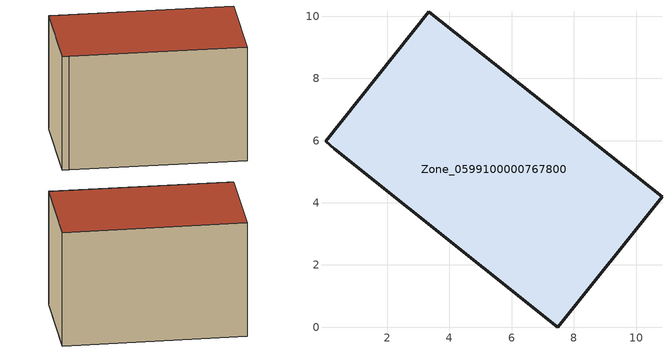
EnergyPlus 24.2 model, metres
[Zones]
Zone_0599100000767800
 floor ground (C_G): 7.49,0 0.29,5.74 0.01,5.98 3.33,10.14 10.84,4.2 z0.3
 wall outside (C_F): 7.49,0 10.84,4.2 3.33,10.14 0.01,5.98 0.29,5.74 7.49,0 z0.3:6.63
 roof outside (C_R): 0.29,5.74 7.49,0 10.84,4.2 3.33,10.14 0.01,5.98 z6.63
[BUILDING]
Pand.0599100000767800: North Axis=0; Terrain=City; Loads Convergence Tolerance Value=0.04; Temperature Convergence Tolerance Value=0.4; Solar Distribution=FullExterior; Maximum Number of Warmup Days=25; Minimum Number of Warmup Days=1
[Site:Location]
Rotterdam.The.Hague.AP_ZH_NLD Design_Conditions: Latitude=51.96; Longitude=4.45; Time Zone=1; Elevation=-4.5
[SITE:GROUNDTEMPERATURE:BUILDINGSURFACE]
18, 18, 18, 18, 18, 18, 18, 18, 18, 18, 18, 18
[MATERIAL] Thermal Absorptance=0.9; Solar Absorptance=0.7; Visible Absorptance=0.7
Name | Roughness | Thickness | Conductivity | Density | Specific Heat
G.TC.2006-2014 | MediumSmooth | 0.15 | 0.06 | 540 | 1210
F.TC.2006-2014 | Rough | 0.3 | 0.12 | 1920 | 840
R.TC.2006-2014 | MediumRough | 0.2 | 0.08 | 1500 | 1000
[CONSTRUCTION]
C_G: G.TC.2006-2014
C_F: F.TC.2006-2014
C_R: R.TC.2006-2014
[ZONE]
Zone_0599100000767800: Type=1; Multiplier=1; Ceiling Height=Autocalculate; Volume=Autocalculate; Floor Area=autocalculate; Part of Total Floor Area=Yes
[ZONEINFILTRATION:DESIGNFLOWRATE]
Infil_Zone_0599100000767800: Zone or ZoneList or Space or SpaceList=Zone_0599100000767800; Schedule=AlwaysOn; Design Flow Rate Calculation Method=Flow/Area; Flow Rate per Floor Area=0.0015; Constant Term Coefficient=1; Temperature Term Coefficient=0; Velocity Term Coefficient=0; Velocity Squared Term Coefficient=0
[HVACTEMPLATE:ZONE:IDEALLOADSAIRSYSTEM]
Zone_0599100000767800: Maximum Heating Supply Air Temperature=50; Minimum Cooling Supply Air Temperature=13; Maximum Heating Supply Air Humidity Ratio=0.0156; Minimum Cooling Supply Air Humidity Ratio=0.0077; Heating Limit=NoLimit; Cooling Limit=NoLimit; Dehumidification Control Type=ConstantSensibleHeatRatio; Cooling Sensible Heat Ratio=0.7; Dehumidification Setpoint=60; Humidification Control Type=None; Humidification Setpoint=30; Outdoor Air Method=None; Outdoor Air Flow Rate per Person=0.00944; Outdoor Air Flow Rate per Zone Floor Area=0; Outdoor Air Flow Rate per Zone=0; Demand Controlled Ventilation Type=None; Outdoor Air Economizer Type=NoEconomizer; Heat Recovery Type=None; Sensible Heat Recovery Effectiveness=0.7; Latent Heat Recovery Effectiveness=0.65
[ZONECONTROL:THERMOSTAT]
ThermostatControl_Zone_0599100000767800: Zone or ZoneList=Zone_0599100000767800; Control Type Schedule=DualSetpointControlType; Control 1=Thermostat_Zone_0599100000767800; Temperature Difference Between Cutout And Setpoint=0
[THERMOSTATSETPOINT:DUALSETPOINT]
Thermostat_Zone_0599100000767800: Heating Setpoint Temperature Schedule=HeatingSetpoint_Zone_0599100000767800; Cooling Setpoint Temperature Schedule=CoolingSetpoint_Zone_0599100000767800
[SCHEDULE:COMPACT]
HeatingSetpoint_Zone_0599100000767800: Through: 12/31, For: AllDays, Until: 24:00, 21
CoolingSetpoint_Zone_0599100000767800: Through: 12/31, For: AllDays, Until: 24:00, 24
DualSetpointControlType: Through: 12/31, For: AllDays, Until: 24:00, 4
AlwaysOn: Through: 12/31, For: AllDays, Until: 24:00, 1
